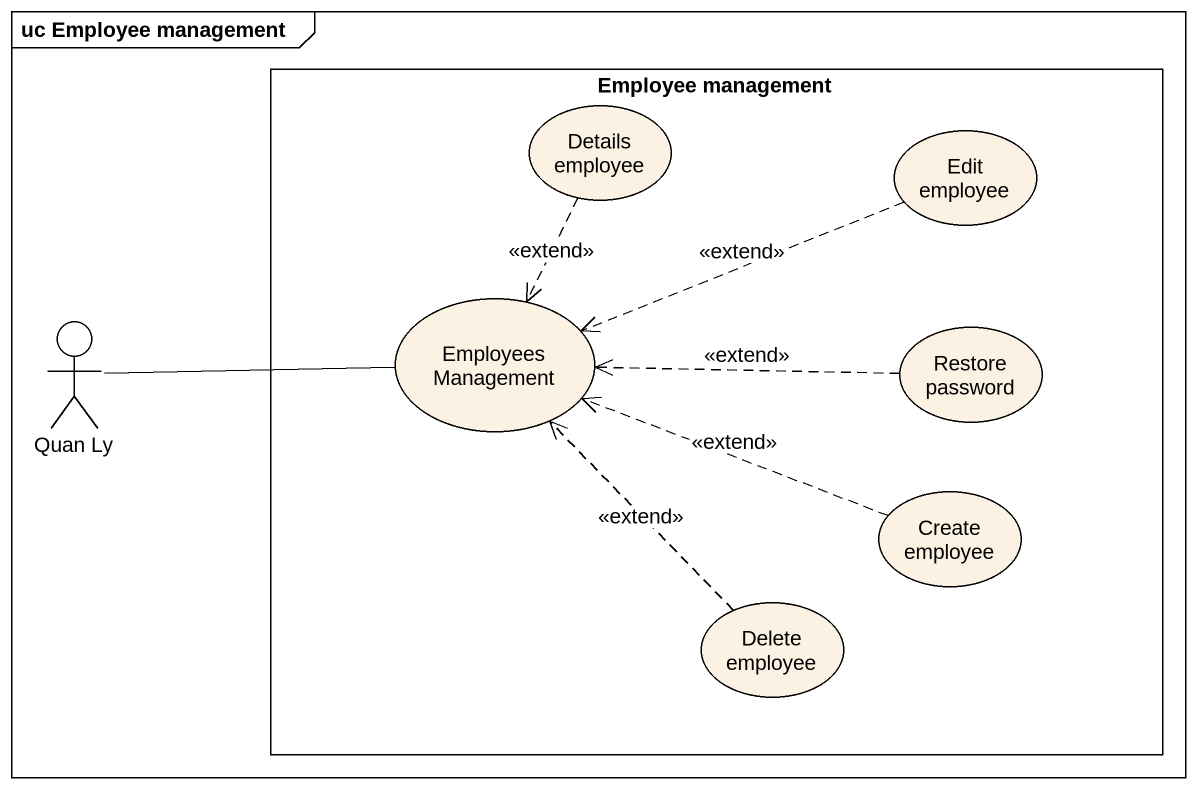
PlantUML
@startuml
mainframe uc Employee management
rectangle "Employee management" as Employee_management {
  usecase "Details employee" as Details_employee
  usecase "Edit employee" as Edit_employee
  usecase "Employees Management" as Employees_Management
  usecase "Restore password" as Restore_password
  usecase "Create employee" as Create_employee
  usecase "Delete employee" as Delete_employee
}
actor "Quan Ly" as Quan_Ly
Details_employee ..> Employees_Management : <<extend>>
Edit_employee .left.> Employees_Management : <<extend>>
Quan_Ly -right- Employees_Management
Restore_password .left.> Employees_Management : <<extend>>
Create_employee .left.> Employees_Management : <<extend>>
Delete_employee .up.> Employees_Management : <<extend>>
@enduml
